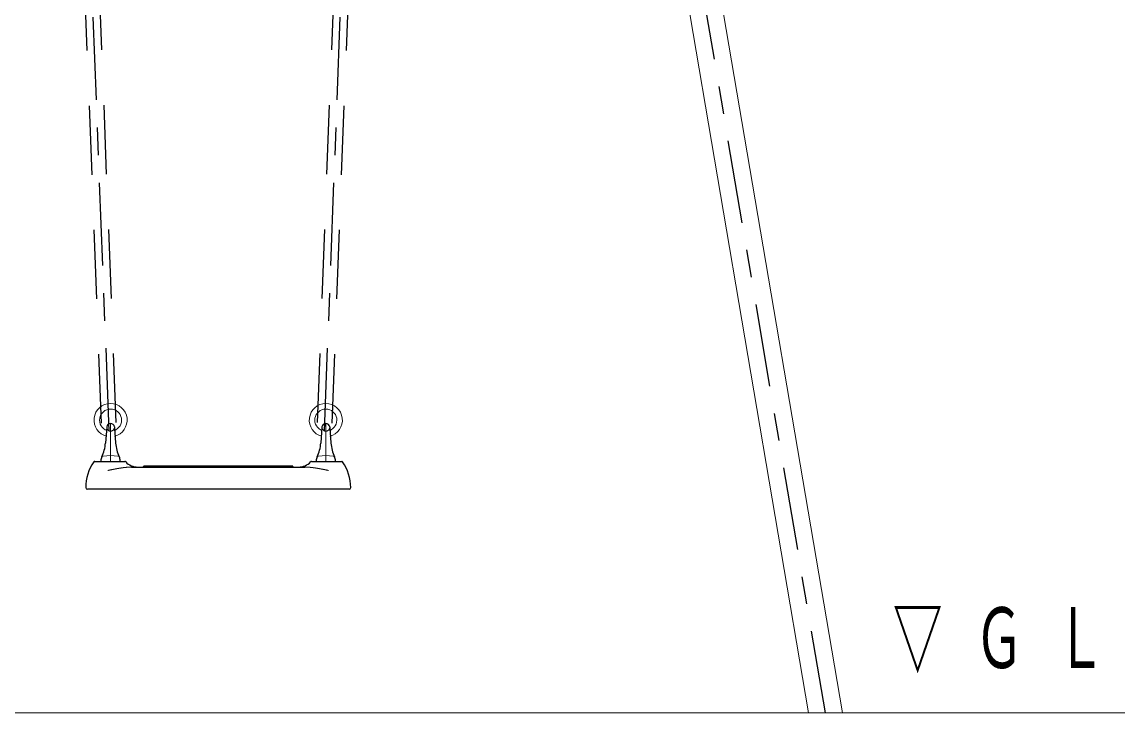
# Model space of a CAD drawing. Units: millimetres on the paper. Extents: x -385 to 0, y -5 to 267.
# Drawn here: x -268.54 to -228.58, y 46.74 to 71.74 of the extents above; entities that cross this region are included whole.
import ezdxf

# ---------------------------------------------------------------- set-up
doc = ezdxf.new("R2010")
doc.units = ezdxf.units.MM
doc.linetypes.add('USER1', pattern=[4.5, 2.5, -2])
doc.linetypes.add('USER2', pattern=[6, 3, -1, 1, -1])
doc.layers.add('LY_1', color=4, linetype='Continuous', lineweight=25)
doc.styles.add('ＭＳ ゴシック', font='')
doc.styles.get('ＭＳ ゴシック').set_extended_font_data('MS Gothic')

msp = doc.modelspace()

# ---------------------------------------------------------------- linework, layer by layer
at = {"layer": 'LY_1', "color": 20, "linetype": 'USER2'}
for p, q in [((-239.43, 46.736), (-247.93, 96.736)), ((-265.38, 56.936), (-266.78, 93.495)), ((-257.58, 56.936), (-256.18, 93.495))]:
    msp.add_line(p, q, dxfattribs=at)
at = {"layer": 'LY_1', "color": 7, "lineweight": 13}
for p, q in [((-240.044, 46.736), (-248.141, 94.364)), ((-238.816, 46.736), (-246.95, 94.581)), ((-265.598, 56.036), (-265.33, 56.05)), ((-265.063, 56.036), (-265.33, 56.05)), ((-257.798, 56.036), (-257.53, 56.05)), ((-257.263, 56.036), (-257.53, 56.05)), ((-265.004, 55.836), (-265.656, 55.836)), ((-257.856, 55.836), (-257.204, 55.836)), ((-364.93, 46.736), (-228.58, 46.736))]:
    msp.add_line(p, q, dxfattribs=at)
at = {"layer": 'LY_1', "linetype": 'USER1'}
for p, q in [((-265.127, 57.246), (-266.515, 93.505)), ((-257.833, 57.246), (-256.445, 93.505)), ((-265.656, 57.225), (-267.045, 93.485)), ((-257.304, 57.225), (-255.915, 93.485))]:
    msp.add_line(p, q, dxfattribs=at)
at = {"layer": 'LY_1', "color": 2, "linetype": 'USER2', "lineweight": 13}
for p, q in [((-265.33, 55.836), (-265.33, 57.216)), ((-257.53, 55.836), (-257.53, 57.216))]:
    msp.add_line(p, q, dxfattribs=at)
at = {"layer": 'LY_1', "color": 7}
for p, q in [((-265.47, 57.086), (-265.513, 56.505)), ((-265.19, 57.086), (-265.147, 56.505)), ((-257.67, 57.086), (-257.713, 56.505)), ((-257.39, 57.086), (-257.347, 56.505))]:
    msp.add_line(p, q, dxfattribs=at)
at = {"layer": 'LY_1', "color": 131}
for p, q in [((-265.904, 55.836), (-264.808, 55.836)), ((-265.095, 55.836), (-265.055, 55.836)), ((-264.57, 55.636), (-258.29, 55.636)), ((-264.129, 55.669), (-264.134, 55.655)), ((-264.12, 55.676), (-264.02, 55.676)), ((-264.02, 55.676), (-258.841, 55.676)), ((-258.841, 55.676), (-258.74, 55.676)), ((-258.726, 55.655), (-258.731, 55.669)), ((-258.053, 55.836), (-256.956, 55.836)), ((-257.805, 55.836), (-257.765, 55.836)), ((-256.69, 54.836), (-266.17, 54.836))]:
    msp.add_line(p, q, dxfattribs=at)
at = {"layer": 'LY_1', "color": 7, "lineweight": 13}
for centre, radius, start, end in [((-265.329, 57.336), 0.6, 283.8846, 256.1154), ((-265.329, 57.336), 0.4, 288.6765, 251.3235), ((-257.531, 57.336), 0.6, 283.8846, 256.1154), ((-257.531, 57.336), 0.4, 288.6765, 251.3235), ((-265.594, 55.976), 0.06, 90, 155.0273), ((-265.066, 55.976), 0.06, 24.9727, 90), ((-257.794, 55.976), 0.06, 90, 155.0273), ((-257.266, 55.976), 0.06, 24.9727, 90), ((-265.656, 55.86), 0.024, 180, 270), ((-265.004, 55.86), 0.024, 270, 0), ((-257.856, 55.86), 0.024, 180, 270), ((-257.204, 55.86), 0.024, 270, 0)]:
    msp.add_arc(centre, radius, start, end, dxfattribs=at)
at = {"layer": 'LY_1', "color": 7}
for centre, radius, start, end in [((-265.33, 57.076), 0.14, 4.2913, 175.7087), ((-257.53, 57.076), 0.14, 4.2913, 175.7087), ((-266.909, 56.61), 1.4, 334.3662, 355.7087), ((-263.751, 56.61), 1.4, 184.2913, 205.6338), ((-259.109, 56.61), 1.4, 334.3662, 355.7087), ((-255.951, 56.61), 1.4, 184.2913, 205.6338), ((-265.345, 55.86), 0.335, 154.3662, 180), ((-265.315, 55.86), 0.335, 0, 24.9727), ((-257.545, 55.86), 0.335, 155.0273, 180), ((-257.515, 55.86), 0.335, 0, 25.6338)]:
    msp.add_arc(centre, radius, start, end, dxfattribs=at)
at = {"layer": 'LY_1', "color": 7, "linetype": 'USER1', "lineweight": 13}
for centre in [(-265.33, 57.076), (-257.53, 57.076)]:
    msp.add_arc(centre, 0.14, 175.7087, 4.2913, dxfattribs=at)
at = {"layer": 'LY_1', "color": 131}
for centre, radius, start, end in [((-264.63, 54.896), 1.6, 144.7656, 180), ((-265.904, 55.796), 0.04, 90, 144.7656), ((-264.808, 55.796), 0.04, 43.4325, 90), ((-264.343, 56.236), 0.6, 223.4325, 270), ((-264.163, 55.666), 0.03, 270, 340), ((-264.12, 55.666), 0.01, 90, 160), ((-258.74, 55.666), 0.01, 20, 90), ((-258.698, 55.666), 0.03, 200, 270), ((-258.517, 56.236), 0.6, 270, 316.5675), ((-258.053, 55.796), 0.04, 90, 136.5675), ((-256.956, 55.796), 0.04, 35.2344, 90), ((-258.23, 54.896), 1.6, 0, 35.2344), ((-266.17, 54.896), 0.06, 180, 270), ((-256.69, 54.896), 0.06, 270, 0)]:
    msp.add_arc(centre, radius, start, end, dxfattribs=at)
at = {"layer": 'LY_1', "color": 131, "lineweight": 13}
for points, knots in [([(-264.778, 55.624), (-264.781, 55.624), (-264.785, 55.623), (-264.788, 55.623), (-264.791, 55.622), (-264.795, 55.622), (-264.798, 55.622), (-264.801, 55.621), (-264.805, 55.621), (-264.808, 55.621), (-264.811, 55.62), (-264.814, 55.62), (-264.818, 55.62), (-264.821, 55.619), (-264.824, 55.619), (-264.828, 55.618), (-264.831, 55.618), (-264.834, 55.618), (-264.837, 55.617), (-264.841, 55.617), (-264.844, 55.617), (-264.847, 55.616), (-264.851, 55.616), (-264.854, 55.615), (-264.857, 55.615), (-264.86, 55.614), (-264.864, 55.614), (-264.867, 55.614), (-264.87, 55.613), (-264.874, 55.613), (-264.877, 55.612), (-264.88, 55.612), (-264.883, 55.612), (-264.887, 55.611), (-264.89, 55.611), (-264.893, 55.61), (-264.897, 55.61), (-264.9, 55.609), (-264.903, 55.609), (-264.906, 55.608), (-264.91, 55.608), (-264.913, 55.607), (-264.916, 55.607), (-264.919, 55.607), (-264.923, 55.606), (-264.926, 55.606), (-264.929, 55.605), (-264.933, 55.605), (-264.936, 55.604), (-264.939, 55.604), (-264.942, 55.603), (-264.946, 55.603), (-264.949, 55.602), (-264.952, 55.602), (-264.956, 55.601), (-264.959, 55.601), (-264.962, 55.6), (-264.965, 55.6), (-264.969, 55.599), (-264.972, 55.599), (-264.975, 55.598), (-264.978, 55.598), (-264.982, 55.597), (-264.985, 55.597), (-264.988, 55.596), (-264.992, 55.596), (-264.995, 55.595), (-264.998, 55.595), (-265.001, 55.594), (-265.005, 55.594), (-265.008, 55.593), (-265.011, 55.593), (-265.014, 55.592), (-265.018, 55.592), (-265.021, 55.591), (-265.024, 55.591), (-265.027, 55.59), (-265.031, 55.589), (-265.034, 55.589), (-265.037, 55.588), (-265.041, 55.588), (-265.044, 55.587), (-265.047, 55.587), (-265.05, 55.586), (-265.054, 55.586), (-265.057, 55.585), (-265.06, 55.585), (-265.063, 55.584), (-265.067, 55.583), (-265.07, 55.583), (-265.073, 55.582), (-265.076, 55.582), (-265.08, 55.581), (-265.083, 55.581), (-265.086, 55.58), (-265.089, 55.579), (-265.093, 55.579), (-265.096, 55.578), (-265.099, 55.578), (-265.103, 55.577), (-265.106, 55.577), (-265.109, 55.576), (-265.112, 55.575), (-265.116, 55.575), (-265.119, 55.574), (-265.122, 55.574), (-265.125, 55.573), (-265.129, 55.572), (-265.132, 55.572), (-265.135, 55.571), (-265.138, 55.571), (-265.142, 55.57), (-265.145, 55.569), (-265.148, 55.569), (-265.151, 55.568), (-265.155, 55.568), (-265.158, 55.567), (-265.161, 55.566), (-265.164, 55.566), (-265.168, 55.565), (-265.171, 55.565), (-265.174, 55.564), (-265.177, 55.563), (-265.181, 55.563), (-265.184, 55.562), (-265.187, 55.562), (-265.19, 55.561), (-265.194, 55.56), (-265.197, 55.56), (-265.2, 55.559), (-265.203, 55.558), (-265.207, 55.558), (-265.21, 55.557), (-265.213, 55.557), (-265.216, 55.556), (-265.22, 55.555), (-265.223, 55.555), (-265.226, 55.554), (-265.229, 55.553), (-265.233, 55.553), (-265.236, 55.552), (-265.239, 55.551), (-265.242, 55.551), (-265.246, 55.55), (-265.249, 55.55), (-265.252, 55.549), (-265.255, 55.548), (-265.259, 55.548), (-265.262, 55.547), (-265.265, 55.546), (-265.268, 55.546), (-265.272, 55.545), (-265.275, 55.544), (-265.278, 55.544), (-265.281, 55.543), (-265.285, 55.542), (-265.288, 55.542), (-265.291, 55.541), (-265.294, 55.54), (-265.298, 55.54), (-265.301, 55.539), (-265.304, 55.538), (-265.307, 55.538), (-265.311, 55.537), (-265.314, 55.536), (-265.317, 55.536), (-265.32, 55.535), (-265.324, 55.534), (-265.327, 55.534), (-265.33, 55.533), (-265.333, 55.532), (-265.337, 55.532), (-265.34, 55.531), (-265.343, 55.53), (-265.346, 55.53), (-265.349, 55.529), (-265.353, 55.528), (-265.356, 55.527), (-265.359, 55.527), (-265.362, 55.526), (-265.366, 55.525), (-265.369, 55.525), (-265.372, 55.524), (-265.375, 55.523), (-265.379, 55.523), (-265.382, 55.522), (-265.385, 55.521), (-265.388, 55.521), (-265.392, 55.52), (-265.395, 55.519), (-265.398, 55.518), (-265.401, 55.518), (-265.405, 55.517), (-265.408, 55.516), (-265.411, 55.516), (-265.414, 55.515), (-265.417, 55.514), (-265.421, 55.514), (-265.424, 55.513)], [0, 0, 0, 0, 1, 1, 1, 2, 2, 2, 3, 3, 3, 4, 4, 4, 5, 5, 5, 6, 6, 6, 7, 7, 7, 8, 8, 8, 9, 9, 9, 10, 10, 10, 11, 11, 11, 12, 12, 12, 13, 13, 13, 14, 14, 14, 15, 15, 15, 16, 16, 16, 17, 17, 17, 18, 18, 18, 19, 19, 19, 20, 20, 20, 21, 21, 21, 22, 22, 22, 23, 23, 23, 24, 24, 24, 25, 25, 25, 26, 26, 26, 27, 27, 27, 28, 28, 28, 29, 29, 29, 30, 30, 30, 31, 31, 31, 32, 32, 32, 33, 33, 33, 34, 34, 34, 35, 35, 35, 36, 36, 36, 37, 37, 37, 38, 38, 38, 39, 39, 39, 40, 40, 40, 41, 41, 41, 42, 42, 42, 43, 43, 43, 44, 44, 44, 45, 45, 45, 46, 46, 46, 47, 47, 47, 48, 48, 48, 49, 49, 49, 50, 50, 50, 51, 51, 51, 52, 52, 52, 53, 53, 53, 54, 54, 54, 55, 55, 55, 56, 56, 56, 57, 57, 57, 58, 58, 58, 59, 59, 59, 60, 60, 60, 61, 61, 61, 62, 62, 62, 63, 63, 63, 64, 64, 64, 65, 65, 65, 66, 66, 66, 66]), ([(-264.57, 55.636), (-264.572, 55.636), (-264.574, 55.636), (-264.577, 55.636), (-264.579, 55.636), (-264.581, 55.636), (-264.584, 55.636), (-264.586, 55.636), (-264.588, 55.636), (-264.591, 55.636), (-264.593, 55.636), (-264.595, 55.636), (-264.598, 55.635), (-264.6, 55.635), (-264.602, 55.635), (-264.605, 55.635), (-264.607, 55.635), (-264.609, 55.635), (-264.612, 55.635), (-264.614, 55.635), (-264.616, 55.635), (-264.619, 55.635), (-264.621, 55.635), (-264.623, 55.635), (-264.625, 55.635), (-264.628, 55.635), (-264.63, 55.635), (-264.632, 55.634), (-264.635, 55.634), (-264.637, 55.634), (-264.639, 55.634), (-264.642, 55.634), (-264.644, 55.634), (-264.646, 55.634), (-264.649, 55.634), (-264.651, 55.634), (-264.653, 55.634), (-264.656, 55.633), (-264.658, 55.633), (-264.66, 55.633), (-264.663, 55.633), (-264.665, 55.633), (-264.667, 55.633), (-264.669, 55.633), (-264.672, 55.633), (-264.674, 55.632), (-264.676, 55.632), (-264.679, 55.632), (-264.681, 55.632), (-264.683, 55.632), (-264.686, 55.632), (-264.688, 55.632), (-264.69, 55.631), (-264.693, 55.631), (-264.695, 55.631), (-264.697, 55.631), (-264.7, 55.631), (-264.702, 55.631), (-264.704, 55.63), (-264.707, 55.63), (-264.709, 55.63), (-264.711, 55.63), (-264.713, 55.63), (-264.716, 55.63), (-264.718, 55.629), (-264.72, 55.629), (-264.723, 55.629), (-264.725, 55.629), (-264.727, 55.629), (-264.73, 55.628), (-264.732, 55.628), (-264.734, 55.628), (-264.737, 55.628), (-264.739, 55.628), (-264.741, 55.627), (-264.744, 55.627), (-264.746, 55.627), (-264.748, 55.627), (-264.75, 55.627), (-264.753, 55.626), (-264.755, 55.626), (-264.757, 55.626), (-264.76, 55.626), (-264.762, 55.625), (-264.764, 55.625), (-264.767, 55.625), (-264.769, 55.625), (-264.771, 55.625), (-264.774, 55.624), (-264.776, 55.624), (-264.778, 55.624)], [0, 0, 0, 0, 1, 1, 1, 2, 2, 2, 3, 3, 3, 4, 4, 4, 5, 5, 5, 6, 6, 6, 7, 7, 7, 8, 8, 8, 9, 9, 9, 10, 10, 10, 11, 11, 11, 12, 12, 12, 13, 13, 13, 14, 14, 14, 15, 15, 15, 16, 16, 16, 17, 17, 17, 18, 18, 18, 19, 19, 19, 20, 20, 20, 21, 21, 21, 22, 22, 22, 23, 23, 23, 24, 24, 24, 25, 25, 25, 26, 26, 26, 27, 27, 27, 28, 28, 28, 29, 29, 29, 30, 30, 30, 30]), ([(-258.082, 55.624), (-258.084, 55.624), (-258.087, 55.624), (-258.089, 55.625), (-258.091, 55.625), (-258.094, 55.625), (-258.096, 55.625), (-258.098, 55.625), (-258.1, 55.626), (-258.103, 55.626), (-258.105, 55.626), (-258.107, 55.626), (-258.11, 55.627), (-258.112, 55.627), (-258.114, 55.627), (-258.117, 55.627), (-258.119, 55.627), (-258.121, 55.628), (-258.124, 55.628), (-258.126, 55.628), (-258.128, 55.628), (-258.131, 55.628), (-258.133, 55.629), (-258.135, 55.629), (-258.137, 55.629), (-258.14, 55.629), (-258.142, 55.629), (-258.144, 55.63), (-258.147, 55.63), (-258.149, 55.63), (-258.151, 55.63), (-258.154, 55.63), (-258.156, 55.63), (-258.158, 55.631), (-258.161, 55.631), (-258.163, 55.631), (-258.165, 55.631), (-258.168, 55.631), (-258.17, 55.631), (-258.172, 55.632), (-258.174, 55.632), (-258.177, 55.632), (-258.179, 55.632), (-258.181, 55.632), (-258.184, 55.632), (-258.186, 55.632), (-258.188, 55.633), (-258.191, 55.633), (-258.193, 55.633), (-258.195, 55.633), (-258.198, 55.633), (-258.2, 55.633), (-258.202, 55.633), (-258.205, 55.633), (-258.207, 55.634), (-258.209, 55.634), (-258.212, 55.634), (-258.214, 55.634), (-258.216, 55.634), (-258.218, 55.634), (-258.221, 55.634), (-258.223, 55.634), (-258.225, 55.634), (-258.228, 55.634), (-258.23, 55.635), (-258.232, 55.635), (-258.235, 55.635), (-258.237, 55.635), (-258.239, 55.635), (-258.242, 55.635), (-258.244, 55.635), (-258.246, 55.635), (-258.249, 55.635), (-258.251, 55.635), (-258.253, 55.635), (-258.256, 55.635), (-258.258, 55.635), (-258.26, 55.635), (-258.263, 55.635), (-258.265, 55.636), (-258.267, 55.636), (-258.269, 55.636), (-258.272, 55.636), (-258.274, 55.636), (-258.276, 55.636), (-258.279, 55.636), (-258.281, 55.636), (-258.283, 55.636), (-258.286, 55.636), (-258.288, 55.636), (-258.29, 55.636)], [0, 0, 0, 0, 1, 1, 1, 2, 2, 2, 3, 3, 3, 4, 4, 4, 5, 5, 5, 6, 6, 6, 7, 7, 7, 8, 8, 8, 9, 9, 9, 10, 10, 10, 11, 11, 11, 12, 12, 12, 13, 13, 13, 14, 14, 14, 15, 15, 15, 16, 16, 16, 17, 17, 17, 18, 18, 18, 19, 19, 19, 20, 20, 20, 21, 21, 21, 22, 22, 22, 23, 23, 23, 24, 24, 24, 25, 25, 25, 26, 26, 26, 27, 27, 27, 28, 28, 28, 29, 29, 29, 30, 30, 30, 30]), ([(-257.436, 55.513), (-257.439, 55.514), (-257.443, 55.514), (-257.446, 55.515), (-257.449, 55.516), (-257.452, 55.516), (-257.456, 55.517), (-257.459, 55.518), (-257.462, 55.518), (-257.465, 55.519), (-257.469, 55.52), (-257.472, 55.521), (-257.475, 55.521), (-257.478, 55.522), (-257.482, 55.523), (-257.485, 55.523), (-257.488, 55.524), (-257.491, 55.525), (-257.494, 55.525), (-257.498, 55.526), (-257.501, 55.527), (-257.504, 55.528), (-257.507, 55.528), (-257.511, 55.529), (-257.514, 55.53), (-257.517, 55.53), (-257.52, 55.531), (-257.524, 55.532), (-257.527, 55.532), (-257.53, 55.533), (-257.533, 55.534), (-257.537, 55.534), (-257.54, 55.535), (-257.543, 55.536), (-257.546, 55.536), (-257.55, 55.537), (-257.553, 55.538), (-257.556, 55.538), (-257.559, 55.539), (-257.563, 55.54), (-257.566, 55.54), (-257.569, 55.541), (-257.572, 55.542), (-257.576, 55.542), (-257.579, 55.543), (-257.582, 55.544), (-257.585, 55.544), (-257.588, 55.545), (-257.592, 55.546), (-257.595, 55.546), (-257.598, 55.547), (-257.601, 55.548), (-257.605, 55.548), (-257.608, 55.549), (-257.611, 55.55), (-257.614, 55.55), (-257.618, 55.551), (-257.621, 55.551), (-257.624, 55.552), (-257.627, 55.553), (-257.631, 55.553), (-257.634, 55.554), (-257.637, 55.555), (-257.64, 55.555), (-257.644, 55.556), (-257.647, 55.557), (-257.65, 55.557), (-257.653, 55.558), (-257.657, 55.558), (-257.66, 55.559), (-257.663, 55.56), (-257.666, 55.56), (-257.67, 55.561), (-257.673, 55.562), (-257.676, 55.562), (-257.679, 55.563), (-257.683, 55.563), (-257.686, 55.564), (-257.689, 55.565), (-257.692, 55.565), (-257.696, 55.566), (-257.699, 55.566), (-257.702, 55.567), (-257.706, 55.568), (-257.709, 55.568), (-257.712, 55.569), (-257.715, 55.569), (-257.719, 55.57), (-257.722, 55.571), (-257.725, 55.571), (-257.728, 55.572), (-257.732, 55.572), (-257.735, 55.573), (-257.738, 55.574), (-257.741, 55.574), (-257.745, 55.575), (-257.748, 55.575), (-257.751, 55.576), (-257.754, 55.577), (-257.758, 55.577), (-257.761, 55.578), (-257.764, 55.578), (-257.767, 55.579), (-257.771, 55.579), (-257.774, 55.58), (-257.777, 55.581), (-257.78, 55.581), (-257.784, 55.582), (-257.787, 55.582), (-257.79, 55.583), (-257.793, 55.583), (-257.797, 55.584), (-257.8, 55.585), (-257.803, 55.585), (-257.807, 55.586), (-257.81, 55.586), (-257.813, 55.587), (-257.816, 55.587), (-257.82, 55.588), (-257.823, 55.588), (-257.826, 55.589), (-257.829, 55.589), (-257.833, 55.59), (-257.836, 55.591), (-257.839, 55.591), (-257.842, 55.592), (-257.846, 55.592), (-257.849, 55.593), (-257.852, 55.593), (-257.856, 55.594), (-257.859, 55.594), (-257.862, 55.595), (-257.865, 55.595), (-257.869, 55.596), (-257.872, 55.596), (-257.875, 55.597), (-257.878, 55.597), (-257.882, 55.598), (-257.885, 55.598), (-257.888, 55.599), (-257.892, 55.599), (-257.895, 55.6), (-257.898, 55.6), (-257.901, 55.601), (-257.905, 55.601), (-257.908, 55.602), (-257.911, 55.602), (-257.914, 55.603), (-257.918, 55.603), (-257.921, 55.604), (-257.924, 55.604), (-257.928, 55.605), (-257.931, 55.605), (-257.934, 55.606), (-257.937, 55.606), (-257.941, 55.607), (-257.944, 55.607), (-257.947, 55.607), (-257.951, 55.608), (-257.954, 55.608), (-257.957, 55.609), (-257.96, 55.609), (-257.964, 55.61), (-257.967, 55.61), (-257.97, 55.611), (-257.973, 55.611), (-257.977, 55.612), (-257.98, 55.612), (-257.983, 55.612), (-257.987, 55.613), (-257.99, 55.613), (-257.993, 55.614), (-257.996, 55.614), (-258, 55.614), (-258.003, 55.615), (-258.006, 55.615), (-258.01, 55.616), (-258.013, 55.616), (-258.016, 55.617), (-258.019, 55.617), (-258.023, 55.617), (-258.026, 55.618), (-258.029, 55.618), (-258.033, 55.618), (-258.036, 55.619), (-258.039, 55.619), (-258.042, 55.62), (-258.046, 55.62), (-258.049, 55.62), (-258.052, 55.621), (-258.056, 55.621), (-258.059, 55.621), (-258.062, 55.622), (-258.066, 55.622), (-258.069, 55.622), (-258.072, 55.623), (-258.075, 55.623), (-258.079, 55.624), (-258.082, 55.624)], [0, 0, 0, 0, 1, 1, 1, 2, 2, 2, 3, 3, 3, 4, 4, 4, 5, 5, 5, 6, 6, 6, 7, 7, 7, 8, 8, 8, 9, 9, 9, 10, 10, 10, 11, 11, 11, 12, 12, 12, 13, 13, 13, 14, 14, 14, 15, 15, 15, 16, 16, 16, 17, 17, 17, 18, 18, 18, 19, 19, 19, 20, 20, 20, 21, 21, 21, 22, 22, 22, 23, 23, 23, 24, 24, 24, 25, 25, 25, 26, 26, 26, 27, 27, 27, 28, 28, 28, 29, 29, 29, 30, 30, 30, 31, 31, 31, 32, 32, 32, 33, 33, 33, 34, 34, 34, 35, 35, 35, 36, 36, 36, 37, 37, 37, 38, 38, 38, 39, 39, 39, 40, 40, 40, 41, 41, 41, 42, 42, 42, 43, 43, 43, 44, 44, 44, 45, 45, 45, 46, 46, 46, 47, 47, 47, 48, 48, 48, 49, 49, 49, 50, 50, 50, 51, 51, 51, 52, 52, 52, 53, 53, 53, 54, 54, 54, 55, 55, 55, 56, 56, 56, 57, 57, 57, 58, 58, 58, 59, 59, 59, 60, 60, 60, 61, 61, 61, 62, 62, 62, 63, 63, 63, 64, 64, 64, 65, 65, 65, 66, 66, 66, 66])]:
    msp.add_open_spline(points, degree=3, knots=knots, dxfattribs=at)

# ---------------------------------------------------------------- texts
at = {"layer": 'LY_1', "color": 7, "insert": (-236.99, 49.363), "char_height": 2.199, "attachment_point": 4, "style": 'ＭＳ ゴシック'}
msp.add_mtext('\\T1.64;\\W0.6;▽ＧＬ', dxfattribs=at)

doc.saveas('drawing.dxf')
